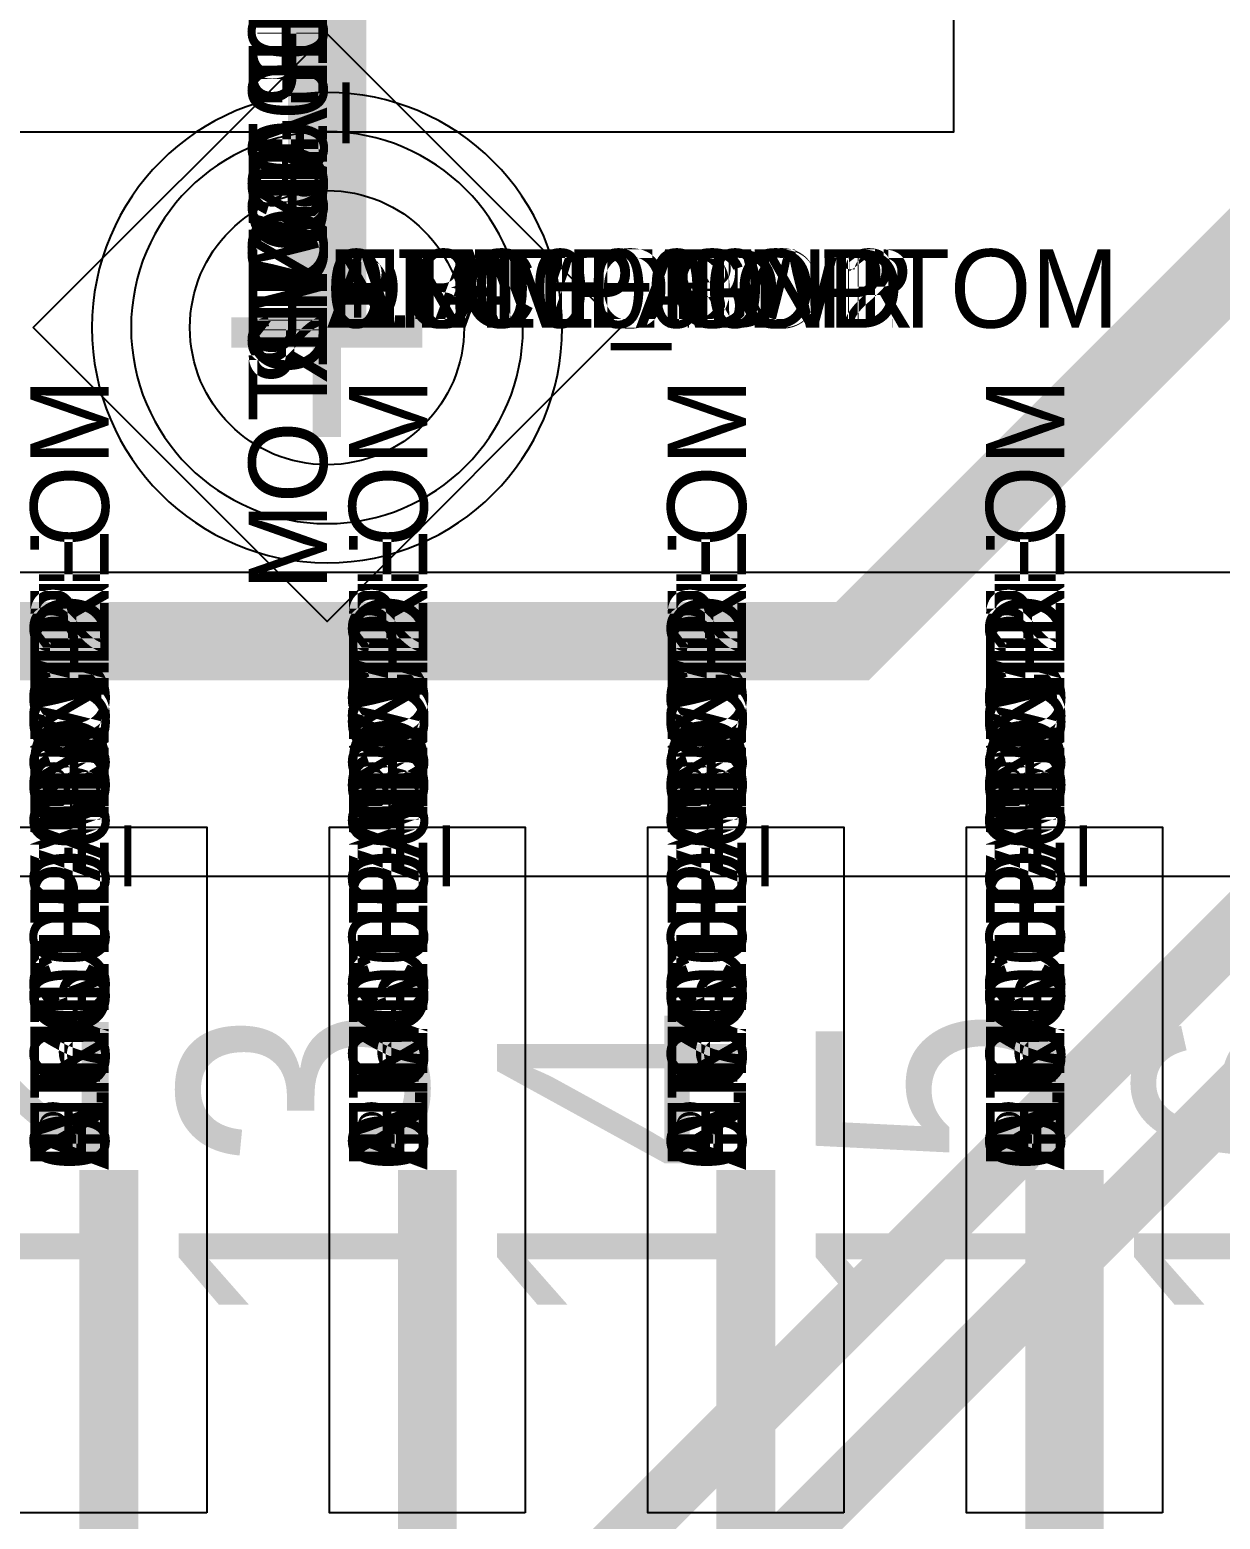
# Model space of a CAD drawing. Extents: x 0 to 323, y 0 to 320.
# Drawn here: x 21.041 to 24.08, y 70.709 to 74.51 of the extents above; entities that cross this region are included whole.
import ezdxf
from ezdxf.enums import TextEntityAlignment as Align

# ---------------------------------------------------------------- set-up
doc = ezdxf.new("R2010")
doc.units = 0
doc.header["$MEASUREMENT"] = 0
doc.layers.get('0').update_dxf_attribs({"linetype": 'CONTINUOUS'})
for name, color, linetype in [('CDN_FIGURES', 7, 'CONTINUOUS'), ('ETCH_BOTTOM', 7, 'CONTINUOUS'), ('ETCH_GND', 3, 'CONTINUOUS'), ('ETCH_INT1', 4, 'CONTINUOUS'), ('ETCH_INT2', 5, 'CONTINUOUS'), ('ETCH_PWR', 6, 'CONTINUOUS'), ('ETCH_TOP', 2, 'CONTINUOUS'), ('MANUFACTURING_NCLEGEND-1-6', 8, 'CONTINUOUS'), ('PACKAGE_GEOMETRY_ASSEMBLY_TOP', 11, 'CONTINUOUS'), ('PACKAGE_GEOMETRY_PIN_NUMBER', 9, 'CONTINUOUS')]:
    doc.layers.add(name, color=color, linetype=linetype)

# ---------------------------------------------------------------- blocks, each defined once
blk = doc.blocks.new('PAD_INFO')
for tag in ['SHAPE_TYPE', 'PAD_HEIGHT', 'PAD_LAYER', 'PAD_TYPE', 'PAD_WIDTH']:
    blk.add_attdef(tag, (0, 0), '', height=0.2)
at = {"flags": 2}
blk.add_attdef('CDN_TYPE', (0, 0), '', height=0.2, dxfattribs=at)
blk = doc.blocks.new('DRILL_INFO')
at = {"flags": 2}
blk.add_attdef('CDN_TYPE', (0, 0), '', height=0.2, dxfattribs=at)
for tag in ['FSHAPE', 'FCHAR', 'DRILL_HEIGHT', 'DIAMETER', 'PLATED', 'DRILL_WIDTH']:
    blk.add_attdef(tag, (0, 0), '', height=0.2)
blk = doc.blocks.new('VIA0700X0300')
at = {"layer": 'ETCH_BOTTOM'}
blk.add_circle((0, 0), 0.35, dxfattribs=at)
at = {"layer": 'ETCH_GND'}
blk.add_circle((0, 0), 0.35, dxfattribs=at)
at = {"layer": 'ETCH_INT1'}
blk.add_circle((0, 0), 0.35, dxfattribs=at)
at = {"layer": 'ETCH_INT2'}
blk.add_circle((0, 0), 0.35, dxfattribs=at)
at = {"layer": 'ETCH_PWR'}
blk.add_circle((0, 0), 0.35, dxfattribs=at)
at = {"layer": 'ETCH_TOP'}
blk.add_circle((0, 0), 0.35, dxfattribs=at)
ref = blk.add_blockref('PAD_INFO', (0, 0))
ref.add_attrib('PAD_LAYER', 'ETCH_TOP', (0, 0), dxfattribs={"height": 0.2})
ref.add_attrib('SHAPE_TYPE', 'NULL', (0, 0), dxfattribs={"height": 0.2})
ref.add_attrib('PAD_TYPE', 'ANTIPAD', (0, 0), dxfattribs={"height": 0.2})
ref.add_attrib('PAD_WIDTH', '0.000000', (0, 0), dxfattribs={"height": 0.2})
ref.add_attrib('PAD_HEIGHT', '0.000000', (0, 0), dxfattribs={"height": 0.2})
ref = blk.add_blockref('PAD_INFO', (0, 0))
ref.add_attrib('PAD_LAYER', 'ETCH_GND', (0, 0), dxfattribs={"height": 0.2})
ref.add_attrib('SHAPE_TYPE', 'NULL', (0, 0), dxfattribs={"height": 0.2})
ref.add_attrib('PAD_TYPE', 'ANTIPAD', (0, 0), dxfattribs={"height": 0.2})
ref.add_attrib('PAD_WIDTH', '0.000000', (0, 0), dxfattribs={"height": 0.2})
ref.add_attrib('PAD_HEIGHT', '0.000000', (0, 0), dxfattribs={"height": 0.2})
ref = blk.add_blockref('PAD_INFO', (0, 0))
ref.add_attrib('PAD_LAYER', 'ETCH_INT1', (0, 0), dxfattribs={"height": 0.2})
ref.add_attrib('SHAPE_TYPE', 'NULL', (0, 0), dxfattribs={"height": 0.2})
ref.add_attrib('PAD_TYPE', 'ANTIPAD', (0, 0), dxfattribs={"height": 0.2})
ref.add_attrib('PAD_WIDTH', '0.000000', (0, 0), dxfattribs={"height": 0.2})
ref.add_attrib('PAD_HEIGHT', '0.000000', (0, 0), dxfattribs={"height": 0.2})
ref = blk.add_blockref('PAD_INFO', (0, 0))
ref.add_attrib('PAD_LAYER', 'ETCH_INT2', (0, 0), dxfattribs={"height": 0.2})
ref.add_attrib('SHAPE_TYPE', 'NULL', (0, 0), dxfattribs={"height": 0.2})
ref.add_attrib('PAD_TYPE', 'ANTIPAD', (0, 0), dxfattribs={"height": 0.2})
ref.add_attrib('PAD_WIDTH', '0.000000', (0, 0), dxfattribs={"height": 0.2})
ref.add_attrib('PAD_HEIGHT', '0.000000', (0, 0), dxfattribs={"height": 0.2})
ref = blk.add_blockref('PAD_INFO', (0, 0))
ref.add_attrib('PAD_LAYER', 'ETCH_PWR', (0, 0), dxfattribs={"height": 0.2})
ref.add_attrib('SHAPE_TYPE', 'NULL', (0, 0), dxfattribs={"height": 0.2})
ref.add_attrib('PAD_TYPE', 'ANTIPAD', (0, 0), dxfattribs={"height": 0.2})
ref.add_attrib('PAD_WIDTH', '0.000000', (0, 0), dxfattribs={"height": 0.2})
ref.add_attrib('PAD_HEIGHT', '0.000000', (0, 0), dxfattribs={"height": 0.2})
ref = blk.add_blockref('PAD_INFO', (0, 0))
ref.add_attrib('PAD_LAYER', 'ETCH_BOTTOM', (0, 0), dxfattribs={"height": 0.2})
ref.add_attrib('SHAPE_TYPE', 'NULL', (0, 0), dxfattribs={"height": 0.2})
ref.add_attrib('PAD_TYPE', 'ANTIPAD', (0, 0), dxfattribs={"height": 0.2})
ref.add_attrib('PAD_WIDTH', '0.000000', (0, 0), dxfattribs={"height": 0.2})
ref.add_attrib('PAD_HEIGHT', '0.000000', (0, 0), dxfattribs={"height": 0.2})
ref = blk.add_blockref('PAD_INFO', (0, 0))
ref.add_attrib('PAD_LAYER', 'ETCH_TOP', (0, 0), dxfattribs={"height": 0.2})
ref.add_attrib('SHAPE_TYPE', 'NULL', (0, 0), dxfattribs={"height": 0.2})
ref.add_attrib('PAD_TYPE', 'THERMAL', (0, 0), dxfattribs={"height": 0.2})
ref.add_attrib('PAD_WIDTH', '0.000000', (0, 0), dxfattribs={"height": 0.2})
ref.add_attrib('PAD_HEIGHT', '0.000000', (0, 0), dxfattribs={"height": 0.2})
ref = blk.add_blockref('PAD_INFO', (0, 0))
ref.add_attrib('PAD_LAYER', 'ETCH_GND', (0, 0), dxfattribs={"height": 0.2})
ref.add_attrib('SHAPE_TYPE', 'NULL', (0, 0), dxfattribs={"height": 0.2})
ref.add_attrib('PAD_TYPE', 'THERMAL', (0, 0), dxfattribs={"height": 0.2})
ref.add_attrib('PAD_WIDTH', '0.000000', (0, 0), dxfattribs={"height": 0.2})
ref.add_attrib('PAD_HEIGHT', '0.000000', (0, 0), dxfattribs={"height": 0.2})
ref = blk.add_blockref('PAD_INFO', (0, 0))
ref.add_attrib('PAD_LAYER', 'ETCH_INT1', (0, 0), dxfattribs={"height": 0.2})
ref.add_attrib('SHAPE_TYPE', 'NULL', (0, 0), dxfattribs={"height": 0.2})
ref.add_attrib('PAD_TYPE', 'THERMAL', (0, 0), dxfattribs={"height": 0.2})
ref.add_attrib('PAD_WIDTH', '0.000000', (0, 0), dxfattribs={"height": 0.2})
ref.add_attrib('PAD_HEIGHT', '0.000000', (0, 0), dxfattribs={"height": 0.2})
ref = blk.add_blockref('PAD_INFO', (0, 0))
ref.add_attrib('PAD_LAYER', 'ETCH_INT2', (0, 0), dxfattribs={"height": 0.2})
ref.add_attrib('SHAPE_TYPE', 'NULL', (0, 0), dxfattribs={"height": 0.2})
ref.add_attrib('PAD_TYPE', 'THERMAL', (0, 0), dxfattribs={"height": 0.2})
ref.add_attrib('PAD_WIDTH', '0.000000', (0, 0), dxfattribs={"height": 0.2})
ref.add_attrib('PAD_HEIGHT', '0.000000', (0, 0), dxfattribs={"height": 0.2})
ref = blk.add_blockref('PAD_INFO', (0, 0))
ref.add_attrib('PAD_LAYER', 'ETCH_PWR', (0, 0), dxfattribs={"height": 0.2})
ref.add_attrib('SHAPE_TYPE', 'NULL', (0, 0), dxfattribs={"height": 0.2})
ref.add_attrib('PAD_TYPE', 'THERMAL', (0, 0), dxfattribs={"height": 0.2})
ref.add_attrib('PAD_WIDTH', '0.000000', (0, 0), dxfattribs={"height": 0.2})
ref.add_attrib('PAD_HEIGHT', '0.000000', (0, 0), dxfattribs={"height": 0.2})
ref = blk.add_blockref('PAD_INFO', (0, 0))
ref.add_attrib('PAD_LAYER', 'ETCH_BOTTOM', (0, 0), dxfattribs={"height": 0.2})
ref.add_attrib('SHAPE_TYPE', 'NULL', (0, 0), dxfattribs={"height": 0.2})
ref.add_attrib('PAD_TYPE', 'THERMAL', (0, 0), dxfattribs={"height": 0.2})
ref.add_attrib('PAD_WIDTH', '0.000000', (0, 0), dxfattribs={"height": 0.2})
ref.add_attrib('PAD_HEIGHT', '0.000000', (0, 0), dxfattribs={"height": 0.2})
ref = blk.add_blockref('PAD_INFO', (0, 0))
ref.add_attrib('PAD_LAYER', 'ETCH_TOP', (0, 0), dxfattribs={"height": 0.2})
ref.add_attrib('SHAPE_TYPE', 'CIRCLE', (0, 0), dxfattribs={"height": 0.2})
ref.add_attrib('PAD_TYPE', 'REGULAR', (0, 0), dxfattribs={"height": 0.2})
ref.add_attrib('PAD_WIDTH', '0.700000', (0, 0), dxfattribs={"height": 0.2})
ref.add_attrib('PAD_HEIGHT', '0.700000', (0, 0), dxfattribs={"height": 0.2})
ref = blk.add_blockref('PAD_INFO', (0, 0))
ref.add_attrib('PAD_LAYER', 'ETCH_GND', (0, 0), dxfattribs={"height": 0.2})
ref.add_attrib('SHAPE_TYPE', 'CIRCLE', (0, 0), dxfattribs={"height": 0.2})
ref.add_attrib('PAD_TYPE', 'REGULAR', (0, 0), dxfattribs={"height": 0.2})
ref.add_attrib('PAD_WIDTH', '0.700000', (0, 0), dxfattribs={"height": 0.2})
ref.add_attrib('PAD_HEIGHT', '0.700000', (0, 0), dxfattribs={"height": 0.2})
ref = blk.add_blockref('PAD_INFO', (0, 0))
ref.add_attrib('PAD_LAYER', 'ETCH_INT1', (0, 0), dxfattribs={"height": 0.2})
ref.add_attrib('SHAPE_TYPE', 'CIRCLE', (0, 0), dxfattribs={"height": 0.2})
ref.add_attrib('PAD_TYPE', 'REGULAR', (0, 0), dxfattribs={"height": 0.2})
ref.add_attrib('PAD_WIDTH', '0.700000', (0, 0), dxfattribs={"height": 0.2})
ref.add_attrib('PAD_HEIGHT', '0.700000', (0, 0), dxfattribs={"height": 0.2})
ref = blk.add_blockref('PAD_INFO', (0, 0))
ref.add_attrib('PAD_LAYER', 'ETCH_INT2', (0, 0), dxfattribs={"height": 0.2})
ref.add_attrib('SHAPE_TYPE', 'CIRCLE', (0, 0), dxfattribs={"height": 0.2})
ref.add_attrib('PAD_TYPE', 'REGULAR', (0, 0), dxfattribs={"height": 0.2})
ref.add_attrib('PAD_WIDTH', '0.700000', (0, 0), dxfattribs={"height": 0.2})
ref.add_attrib('PAD_HEIGHT', '0.700000', (0, 0), dxfattribs={"height": 0.2})
ref = blk.add_blockref('PAD_INFO', (0, 0))
ref.add_attrib('PAD_LAYER', 'ETCH_PWR', (0, 0), dxfattribs={"height": 0.2})
ref.add_attrib('SHAPE_TYPE', 'CIRCLE', (0, 0), dxfattribs={"height": 0.2})
ref.add_attrib('PAD_TYPE', 'REGULAR', (0, 0), dxfattribs={"height": 0.2})
ref.add_attrib('PAD_WIDTH', '0.700000', (0, 0), dxfattribs={"height": 0.2})
ref.add_attrib('PAD_HEIGHT', '0.700000', (0, 0), dxfattribs={"height": 0.2})
ref = blk.add_blockref('PAD_INFO', (0, 0))
ref.add_attrib('PAD_LAYER', 'ETCH_BOTTOM', (0, 0), dxfattribs={"height": 0.2})
ref.add_attrib('SHAPE_TYPE', 'CIRCLE', (0, 0), dxfattribs={"height": 0.2})
ref.add_attrib('PAD_TYPE', 'REGULAR', (0, 0), dxfattribs={"height": 0.2})
ref.add_attrib('PAD_WIDTH', '0.700000', (0, 0), dxfattribs={"height": 0.2})
ref.add_attrib('PAD_HEIGHT', '0.700000', (0, 0), dxfattribs={"height": 0.2})
ref = blk.add_blockref('DRILL_INFO', (0, 0))
ref.add_attrib('DIAMETER', '0.300000', (0, 0), dxfattribs={"height": 0.2})
ref.add_attrib('PLATED', 'PLATED', (0, 0), dxfattribs={"height": 0.2})
ref.add_attrib('FSHAPE', 'DIAMOND', (0, 0), dxfattribs={"height": 0.2})
ref.add_attrib('FCHAR', '+', (0, 0), dxfattribs={"height": 0.2})
ref.add_attrib('DRILL_WIDTH', '1.500000', (0, 0), dxfattribs={"height": 0.2})
ref.add_attrib('DRILL_HEIGHT', '1.500000', (0, 0), dxfattribs={"height": 0.2})
for tag in ['CDN_TYPE', 'PIN']:
    blk.add_attdef(tag, (0, 0), '', height=0.2)
at = {"flags": 2}
for tag in ['PSTKNAME', 'BBV']:
    blk.add_attdef(tag, (0, 0), '', height=0.2, dxfattribs=at)
blk = doc.blocks.new('FIGURE_DIAMOND')
at = {"layer": 'CDN_FIGURES'}
blk.add_lwpolyline([(-0.5, 0), (0, 0.5), (0.5, 0), (0, -0.5)], close=True, dxfattribs=at)
blk = doc.blocks.new('RC1750X0500TS')
at = {"layer": 'ETCH_TOP'}
blk.add_lwpolyline([(-0.875, -0.25), (-0.875, 0.25), (0.875, 0.25), (0.875, -0.25)], close=True, dxfattribs=at)
ref = blk.add_blockref('PAD_INFO', (0, 0))
ref.add_attrib('PAD_LAYER', 'ETCH_TOP', (0, 0), dxfattribs={"height": 0.2})
ref.add_attrib('SHAPE_TYPE', 'NULL', (0, 0), dxfattribs={"height": 0.2})
ref.add_attrib('PAD_TYPE', 'ANTIPAD', (0, 0), dxfattribs={"height": 0.2})
ref.add_attrib('PAD_WIDTH', '0.000000', (0, 0), dxfattribs={"height": 0.2})
ref.add_attrib('PAD_HEIGHT', '0.000000', (0, 0), dxfattribs={"height": 0.2})
ref = blk.add_blockref('PAD_INFO', (0, 0))
ref.add_attrib('PAD_LAYER', 'ETCH_GND', (0, 0), dxfattribs={"height": 0.2})
ref.add_attrib('SHAPE_TYPE', 'NULL', (0, 0), dxfattribs={"height": 0.2})
ref.add_attrib('PAD_TYPE', 'ANTIPAD', (0, 0), dxfattribs={"height": 0.2})
ref.add_attrib('PAD_WIDTH', '0.000000', (0, 0), dxfattribs={"height": 0.2})
ref.add_attrib('PAD_HEIGHT', '0.000000', (0, 0), dxfattribs={"height": 0.2})
ref = blk.add_blockref('PAD_INFO', (0, 0))
ref.add_attrib('PAD_LAYER', 'ETCH_INT1', (0, 0), dxfattribs={"height": 0.2})
ref.add_attrib('SHAPE_TYPE', 'NULL', (0, 0), dxfattribs={"height": 0.2})
ref.add_attrib('PAD_TYPE', 'ANTIPAD', (0, 0), dxfattribs={"height": 0.2})
ref.add_attrib('PAD_WIDTH', '0.000000', (0, 0), dxfattribs={"height": 0.2})
ref.add_attrib('PAD_HEIGHT', '0.000000', (0, 0), dxfattribs={"height": 0.2})
ref = blk.add_blockref('PAD_INFO', (0, 0))
ref.add_attrib('PAD_LAYER', 'ETCH_INT2', (0, 0), dxfattribs={"height": 0.2})
ref.add_attrib('SHAPE_TYPE', 'NULL', (0, 0), dxfattribs={"height": 0.2})
ref.add_attrib('PAD_TYPE', 'ANTIPAD', (0, 0), dxfattribs={"height": 0.2})
ref.add_attrib('PAD_WIDTH', '0.000000', (0, 0), dxfattribs={"height": 0.2})
ref.add_attrib('PAD_HEIGHT', '0.000000', (0, 0), dxfattribs={"height": 0.2})
ref = blk.add_blockref('PAD_INFO', (0, 0))
ref.add_attrib('PAD_LAYER', 'ETCH_PWR', (0, 0), dxfattribs={"height": 0.2})
ref.add_attrib('SHAPE_TYPE', 'NULL', (0, 0), dxfattribs={"height": 0.2})
ref.add_attrib('PAD_TYPE', 'ANTIPAD', (0, 0), dxfattribs={"height": 0.2})
ref.add_attrib('PAD_WIDTH', '0.000000', (0, 0), dxfattribs={"height": 0.2})
ref.add_attrib('PAD_HEIGHT', '0.000000', (0, 0), dxfattribs={"height": 0.2})
ref = blk.add_blockref('PAD_INFO', (0, 0))
ref.add_attrib('PAD_LAYER', 'ETCH_BOTTOM', (0, 0), dxfattribs={"height": 0.2})
ref.add_attrib('SHAPE_TYPE', 'NULL', (0, 0), dxfattribs={"height": 0.2})
ref.add_attrib('PAD_TYPE', 'ANTIPAD', (0, 0), dxfattribs={"height": 0.2})
ref.add_attrib('PAD_WIDTH', '0.000000', (0, 0), dxfattribs={"height": 0.2})
ref.add_attrib('PAD_HEIGHT', '0.000000', (0, 0), dxfattribs={"height": 0.2})
ref = blk.add_blockref('PAD_INFO', (0, 0))
ref.add_attrib('PAD_LAYER', 'ETCH_TOP', (0, 0), dxfattribs={"height": 0.2})
ref.add_attrib('SHAPE_TYPE', 'NULL', (0, 0), dxfattribs={"height": 0.2})
ref.add_attrib('PAD_TYPE', 'THERMAL', (0, 0), dxfattribs={"height": 0.2})
ref.add_attrib('PAD_WIDTH', '0.000000', (0, 0), dxfattribs={"height": 0.2})
ref.add_attrib('PAD_HEIGHT', '0.000000', (0, 0), dxfattribs={"height": 0.2})
ref = blk.add_blockref('PAD_INFO', (0, 0))
ref.add_attrib('PAD_LAYER', 'ETCH_GND', (0, 0), dxfattribs={"height": 0.2})
ref.add_attrib('SHAPE_TYPE', 'NULL', (0, 0), dxfattribs={"height": 0.2})
ref.add_attrib('PAD_TYPE', 'THERMAL', (0, 0), dxfattribs={"height": 0.2})
ref.add_attrib('PAD_WIDTH', '0.000000', (0, 0), dxfattribs={"height": 0.2})
ref.add_attrib('PAD_HEIGHT', '0.000000', (0, 0), dxfattribs={"height": 0.2})
ref = blk.add_blockref('PAD_INFO', (0, 0))
ref.add_attrib('PAD_LAYER', 'ETCH_INT1', (0, 0), dxfattribs={"height": 0.2})
ref.add_attrib('SHAPE_TYPE', 'NULL', (0, 0), dxfattribs={"height": 0.2})
ref.add_attrib('PAD_TYPE', 'THERMAL', (0, 0), dxfattribs={"height": 0.2})
ref.add_attrib('PAD_WIDTH', '0.000000', (0, 0), dxfattribs={"height": 0.2})
ref.add_attrib('PAD_HEIGHT', '0.000000', (0, 0), dxfattribs={"height": 0.2})
ref = blk.add_blockref('PAD_INFO', (0, 0))
ref.add_attrib('PAD_LAYER', 'ETCH_INT2', (0, 0), dxfattribs={"height": 0.2})
ref.add_attrib('SHAPE_TYPE', 'NULL', (0, 0), dxfattribs={"height": 0.2})
ref.add_attrib('PAD_TYPE', 'THERMAL', (0, 0), dxfattribs={"height": 0.2})
ref.add_attrib('PAD_WIDTH', '0.000000', (0, 0), dxfattribs={"height": 0.2})
ref.add_attrib('PAD_HEIGHT', '0.000000', (0, 0), dxfattribs={"height": 0.2})
ref = blk.add_blockref('PAD_INFO', (0, 0))
ref.add_attrib('PAD_LAYER', 'ETCH_PWR', (0, 0), dxfattribs={"height": 0.2})
ref.add_attrib('SHAPE_TYPE', 'NULL', (0, 0), dxfattribs={"height": 0.2})
ref.add_attrib('PAD_TYPE', 'THERMAL', (0, 0), dxfattribs={"height": 0.2})
ref.add_attrib('PAD_WIDTH', '0.000000', (0, 0), dxfattribs={"height": 0.2})
ref.add_attrib('PAD_HEIGHT', '0.000000', (0, 0), dxfattribs={"height": 0.2})
ref = blk.add_blockref('PAD_INFO', (0, 0))
ref.add_attrib('PAD_LAYER', 'ETCH_BOTTOM', (0, 0), dxfattribs={"height": 0.2})
ref.add_attrib('SHAPE_TYPE', 'NULL', (0, 0), dxfattribs={"height": 0.2})
ref.add_attrib('PAD_TYPE', 'THERMAL', (0, 0), dxfattribs={"height": 0.2})
ref.add_attrib('PAD_WIDTH', '0.000000', (0, 0), dxfattribs={"height": 0.2})
ref.add_attrib('PAD_HEIGHT', '0.000000', (0, 0), dxfattribs={"height": 0.2})
ref = blk.add_blockref('PAD_INFO', (0, 0))
ref.add_attrib('PAD_LAYER', 'ETCH_TOP', (0, 0), dxfattribs={"height": 0.2})
ref.add_attrib('SHAPE_TYPE', 'RECTANGLE', (0, 0), dxfattribs={"height": 0.2})
ref.add_attrib('PAD_TYPE', 'REGULAR', (0, 0), dxfattribs={"height": 0.2})
ref.add_attrib('PAD_WIDTH', '1.750000', (0, 0), dxfattribs={"height": 0.2})
ref.add_attrib('PAD_HEIGHT', '0.500000', (0, 0), dxfattribs={"height": 0.2})
ref = blk.add_blockref('PAD_INFO', (0, 0))
ref.add_attrib('PAD_LAYER', 'ETCH_GND', (0, 0), dxfattribs={"height": 0.2})
ref.add_attrib('SHAPE_TYPE', 'NULL', (0, 0), dxfattribs={"height": 0.2})
ref.add_attrib('PAD_TYPE', 'REGULAR', (0, 0), dxfattribs={"height": 0.2})
ref.add_attrib('PAD_WIDTH', '0.000000', (0, 0), dxfattribs={"height": 0.2})
ref.add_attrib('PAD_HEIGHT', '0.000000', (0, 0), dxfattribs={"height": 0.2})
ref = blk.add_blockref('PAD_INFO', (0, 0))
ref.add_attrib('PAD_LAYER', 'ETCH_INT1', (0, 0), dxfattribs={"height": 0.2})
ref.add_attrib('SHAPE_TYPE', 'NULL', (0, 0), dxfattribs={"height": 0.2})
ref.add_attrib('PAD_TYPE', 'REGULAR', (0, 0), dxfattribs={"height": 0.2})
ref.add_attrib('PAD_WIDTH', '0.000000', (0, 0), dxfattribs={"height": 0.2})
ref.add_attrib('PAD_HEIGHT', '0.000000', (0, 0), dxfattribs={"height": 0.2})
ref = blk.add_blockref('PAD_INFO', (0, 0))
ref.add_attrib('PAD_LAYER', 'ETCH_INT2', (0, 0), dxfattribs={"height": 0.2})
ref.add_attrib('SHAPE_TYPE', 'NULL', (0, 0), dxfattribs={"height": 0.2})
ref.add_attrib('PAD_TYPE', 'REGULAR', (0, 0), dxfattribs={"height": 0.2})
ref.add_attrib('PAD_WIDTH', '0.000000', (0, 0), dxfattribs={"height": 0.2})
ref.add_attrib('PAD_HEIGHT', '0.000000', (0, 0), dxfattribs={"height": 0.2})
ref = blk.add_blockref('PAD_INFO', (0, 0))
ref.add_attrib('PAD_LAYER', 'ETCH_PWR', (0, 0), dxfattribs={"height": 0.2})
ref.add_attrib('SHAPE_TYPE', 'NULL', (0, 0), dxfattribs={"height": 0.2})
ref.add_attrib('PAD_TYPE', 'REGULAR', (0, 0), dxfattribs={"height": 0.2})
ref.add_attrib('PAD_WIDTH', '0.000000', (0, 0), dxfattribs={"height": 0.2})
ref.add_attrib('PAD_HEIGHT', '0.000000', (0, 0), dxfattribs={"height": 0.2})
ref = blk.add_blockref('PAD_INFO', (0, 0))
ref.add_attrib('PAD_LAYER', 'ETCH_BOTTOM', (0, 0), dxfattribs={"height": 0.2})
ref.add_attrib('SHAPE_TYPE', 'NULL', (0, 0), dxfattribs={"height": 0.2})
ref.add_attrib('PAD_TYPE', 'REGULAR', (0, 0), dxfattribs={"height": 0.2})
ref.add_attrib('PAD_WIDTH', '0.000000', (0, 0), dxfattribs={"height": 0.2})
ref.add_attrib('PAD_HEIGHT', '0.000000', (0, 0), dxfattribs={"height": 0.2})
ref = blk.add_blockref('DRILL_INFO', (0, 0))
ref.add_attrib('DIAMETER', '0.000000', (0, 0), dxfattribs={"height": 0.2})
ref.add_attrib('PLATED', 'PLATED', (0, 0), dxfattribs={"height": 0.2})
ref.add_attrib('FSHAPE', 'NULL', (0, 0), dxfattribs={"height": 0.2})
ref.add_attrib('DRILL_WIDTH', '0.000000', (0, 0), dxfattribs={"height": 0.2})
ref.add_attrib('DRILL_HEIGHT', '0.000000', (0, 0), dxfattribs={"height": 0.2})
for tag in ['CDN_TYPE', 'PIN']:
    blk.add_attdef(tag, (0, 0), '', height=0.2)
at = {"flags": 2}
for tag in ['PSTKNAME', 'BBV']:
    blk.add_attdef(tag, (0, 0), '', height=0.2, dxfattribs=at)
blk = doc.blocks.new('F613')
at = {"layer": 'PACKAGE_GEOMETRY_ASSEMBLY_TOP'}
blk.add_lwpolyline([(0.75, -13.098), (14.75, -13.098), (14.75, 0.903), (0.75, 0.903)], close=True, dxfattribs=at)
at = {"layer": 'ETCH_TOP'}
for p in [(0, -8.943), (0, -9.756), (0, -10.569), (0, -11.382)]:
    blk.add_blockref('RC1750X0500TS', p, dxfattribs=at)
at = {"flags": 2}
for tag in ['SYMBOL_TYPE', 'CDN_TYPE', 'REFDES']:
    blk.add_attdef(tag, (0, 0), '', height=0.2, dxfattribs=at)
blk = doc.blocks.new('RC1700X3200TS_C1')
at = {"layer": 'ETCH_TOP'}
blk.add_lwpolyline([(0.85, 1.6), (0.85, -1.6), (-0.85, -1.6), (-0.85, 1.1), (-0.35, 1.6)], close=True, dxfattribs=at)
ref = blk.add_blockref('PAD_INFO', (0, 0))
ref.add_attrib('PAD_LAYER', 'ETCH_TOP', (0, 0), dxfattribs={"height": 0.2})
ref.add_attrib('SHAPE_TYPE', 'NULL', (0, 0), dxfattribs={"height": 0.2})
ref.add_attrib('PAD_TYPE', 'ANTIPAD', (0, 0), dxfattribs={"height": 0.2})
ref.add_attrib('PAD_WIDTH', '0.000000', (0, 0), dxfattribs={"height": 0.2})
ref.add_attrib('PAD_HEIGHT', '0.000000', (0, 0), dxfattribs={"height": 0.2})
ref = blk.add_blockref('PAD_INFO', (0, 0))
ref.add_attrib('PAD_LAYER', 'ETCH_GND', (0, 0), dxfattribs={"height": 0.2})
ref.add_attrib('SHAPE_TYPE', 'NULL', (0, 0), dxfattribs={"height": 0.2})
ref.add_attrib('PAD_TYPE', 'ANTIPAD', (0, 0), dxfattribs={"height": 0.2})
ref.add_attrib('PAD_WIDTH', '0.000000', (0, 0), dxfattribs={"height": 0.2})
ref.add_attrib('PAD_HEIGHT', '0.000000', (0, 0), dxfattribs={"height": 0.2})
ref = blk.add_blockref('PAD_INFO', (0, 0))
ref.add_attrib('PAD_LAYER', 'ETCH_INT1', (0, 0), dxfattribs={"height": 0.2})
ref.add_attrib('SHAPE_TYPE', 'NULL', (0, 0), dxfattribs={"height": 0.2})
ref.add_attrib('PAD_TYPE', 'ANTIPAD', (0, 0), dxfattribs={"height": 0.2})
ref.add_attrib('PAD_WIDTH', '0.000000', (0, 0), dxfattribs={"height": 0.2})
ref.add_attrib('PAD_HEIGHT', '0.000000', (0, 0), dxfattribs={"height": 0.2})
ref = blk.add_blockref('PAD_INFO', (0, 0))
ref.add_attrib('PAD_LAYER', 'ETCH_INT2', (0, 0), dxfattribs={"height": 0.2})
ref.add_attrib('SHAPE_TYPE', 'NULL', (0, 0), dxfattribs={"height": 0.2})
ref.add_attrib('PAD_TYPE', 'ANTIPAD', (0, 0), dxfattribs={"height": 0.2})
ref.add_attrib('PAD_WIDTH', '0.000000', (0, 0), dxfattribs={"height": 0.2})
ref.add_attrib('PAD_HEIGHT', '0.000000', (0, 0), dxfattribs={"height": 0.2})
ref = blk.add_blockref('PAD_INFO', (0, 0))
ref.add_attrib('PAD_LAYER', 'ETCH_PWR', (0, 0), dxfattribs={"height": 0.2})
ref.add_attrib('SHAPE_TYPE', 'NULL', (0, 0), dxfattribs={"height": 0.2})
ref.add_attrib('PAD_TYPE', 'ANTIPAD', (0, 0), dxfattribs={"height": 0.2})
ref.add_attrib('PAD_WIDTH', '0.000000', (0, 0), dxfattribs={"height": 0.2})
ref.add_attrib('PAD_HEIGHT', '0.000000', (0, 0), dxfattribs={"height": 0.2})
ref = blk.add_blockref('PAD_INFO', (0, 0))
ref.add_attrib('PAD_LAYER', 'ETCH_BOTTOM', (0, 0), dxfattribs={"height": 0.2})
ref.add_attrib('SHAPE_TYPE', 'NULL', (0, 0), dxfattribs={"height": 0.2})
ref.add_attrib('PAD_TYPE', 'ANTIPAD', (0, 0), dxfattribs={"height": 0.2})
ref.add_attrib('PAD_WIDTH', '0.000000', (0, 0), dxfattribs={"height": 0.2})
ref.add_attrib('PAD_HEIGHT', '0.000000', (0, 0), dxfattribs={"height": 0.2})
ref = blk.add_blockref('PAD_INFO', (0, 0))
ref.add_attrib('PAD_LAYER', 'ETCH_TOP', (0, 0), dxfattribs={"height": 0.2})
ref.add_attrib('SHAPE_TYPE', 'NULL', (0, 0), dxfattribs={"height": 0.2})
ref.add_attrib('PAD_TYPE', 'THERMAL', (0, 0), dxfattribs={"height": 0.2})
ref.add_attrib('PAD_WIDTH', '0.000000', (0, 0), dxfattribs={"height": 0.2})
ref.add_attrib('PAD_HEIGHT', '0.000000', (0, 0), dxfattribs={"height": 0.2})
ref = blk.add_blockref('PAD_INFO', (0, 0))
ref.add_attrib('PAD_LAYER', 'ETCH_GND', (0, 0), dxfattribs={"height": 0.2})
ref.add_attrib('SHAPE_TYPE', 'NULL', (0, 0), dxfattribs={"height": 0.2})
ref.add_attrib('PAD_TYPE', 'THERMAL', (0, 0), dxfattribs={"height": 0.2})
ref.add_attrib('PAD_WIDTH', '0.000000', (0, 0), dxfattribs={"height": 0.2})
ref.add_attrib('PAD_HEIGHT', '0.000000', (0, 0), dxfattribs={"height": 0.2})
ref = blk.add_blockref('PAD_INFO', (0, 0))
ref.add_attrib('PAD_LAYER', 'ETCH_INT1', (0, 0), dxfattribs={"height": 0.2})
ref.add_attrib('SHAPE_TYPE', 'NULL', (0, 0), dxfattribs={"height": 0.2})
ref.add_attrib('PAD_TYPE', 'THERMAL', (0, 0), dxfattribs={"height": 0.2})
ref.add_attrib('PAD_WIDTH', '0.000000', (0, 0), dxfattribs={"height": 0.2})
ref.add_attrib('PAD_HEIGHT', '0.000000', (0, 0), dxfattribs={"height": 0.2})
ref = blk.add_blockref('PAD_INFO', (0, 0))
ref.add_attrib('PAD_LAYER', 'ETCH_INT2', (0, 0), dxfattribs={"height": 0.2})
ref.add_attrib('SHAPE_TYPE', 'NULL', (0, 0), dxfattribs={"height": 0.2})
ref.add_attrib('PAD_TYPE', 'THERMAL', (0, 0), dxfattribs={"height": 0.2})
ref.add_attrib('PAD_WIDTH', '0.000000', (0, 0), dxfattribs={"height": 0.2})
ref.add_attrib('PAD_HEIGHT', '0.000000', (0, 0), dxfattribs={"height": 0.2})
ref = blk.add_blockref('PAD_INFO', (0, 0))
ref.add_attrib('PAD_LAYER', 'ETCH_PWR', (0, 0), dxfattribs={"height": 0.2})
ref.add_attrib('SHAPE_TYPE', 'NULL', (0, 0), dxfattribs={"height": 0.2})
ref.add_attrib('PAD_TYPE', 'THERMAL', (0, 0), dxfattribs={"height": 0.2})
ref.add_attrib('PAD_WIDTH', '0.000000', (0, 0), dxfattribs={"height": 0.2})
ref.add_attrib('PAD_HEIGHT', '0.000000', (0, 0), dxfattribs={"height": 0.2})
ref = blk.add_blockref('PAD_INFO', (0, 0))
ref.add_attrib('PAD_LAYER', 'ETCH_BOTTOM', (0, 0), dxfattribs={"height": 0.2})
ref.add_attrib('SHAPE_TYPE', 'NULL', (0, 0), dxfattribs={"height": 0.2})
ref.add_attrib('PAD_TYPE', 'THERMAL', (0, 0), dxfattribs={"height": 0.2})
ref.add_attrib('PAD_WIDTH', '0.000000', (0, 0), dxfattribs={"height": 0.2})
ref.add_attrib('PAD_HEIGHT', '0.000000', (0, 0), dxfattribs={"height": 0.2})
ref = blk.add_blockref('PAD_INFO', (0, 0))
ref.add_attrib('PAD_LAYER', 'ETCH_TOP', (0, 0), dxfattribs={"height": 0.2})
ref.add_attrib('SHAPE_TYPE', 'SHAPE', (0, 0), dxfattribs={"height": 0.2})
ref.add_attrib('PAD_TYPE', 'REGULAR', (0, 0), dxfattribs={"height": 0.2})
ref.add_attrib('PAD_WIDTH', '1.700000', (0, 0), dxfattribs={"height": 0.2})
ref.add_attrib('PAD_HEIGHT', '3.200000', (0, 0), dxfattribs={"height": 0.2})
ref = blk.add_blockref('PAD_INFO', (0, 0))
ref.add_attrib('PAD_LAYER', 'ETCH_GND', (0, 0), dxfattribs={"height": 0.2})
ref.add_attrib('SHAPE_TYPE', 'NULL', (0, 0), dxfattribs={"height": 0.2})
ref.add_attrib('PAD_TYPE', 'REGULAR', (0, 0), dxfattribs={"height": 0.2})
ref.add_attrib('PAD_WIDTH', '0.000000', (0, 0), dxfattribs={"height": 0.2})
ref.add_attrib('PAD_HEIGHT', '0.000000', (0, 0), dxfattribs={"height": 0.2})
ref = blk.add_blockref('PAD_INFO', (0, 0))
ref.add_attrib('PAD_LAYER', 'ETCH_INT1', (0, 0), dxfattribs={"height": 0.2})
ref.add_attrib('SHAPE_TYPE', 'NULL', (0, 0), dxfattribs={"height": 0.2})
ref.add_attrib('PAD_TYPE', 'REGULAR', (0, 0), dxfattribs={"height": 0.2})
ref.add_attrib('PAD_WIDTH', '0.000000', (0, 0), dxfattribs={"height": 0.2})
ref.add_attrib('PAD_HEIGHT', '0.000000', (0, 0), dxfattribs={"height": 0.2})
ref = blk.add_blockref('PAD_INFO', (0, 0))
ref.add_attrib('PAD_LAYER', 'ETCH_INT2', (0, 0), dxfattribs={"height": 0.2})
ref.add_attrib('SHAPE_TYPE', 'NULL', (0, 0), dxfattribs={"height": 0.2})
ref.add_attrib('PAD_TYPE', 'REGULAR', (0, 0), dxfattribs={"height": 0.2})
ref.add_attrib('PAD_WIDTH', '0.000000', (0, 0), dxfattribs={"height": 0.2})
ref.add_attrib('PAD_HEIGHT', '0.000000', (0, 0), dxfattribs={"height": 0.2})
ref = blk.add_blockref('PAD_INFO', (0, 0))
ref.add_attrib('PAD_LAYER', 'ETCH_PWR', (0, 0), dxfattribs={"height": 0.2})
ref.add_attrib('SHAPE_TYPE', 'NULL', (0, 0), dxfattribs={"height": 0.2})
ref.add_attrib('PAD_TYPE', 'REGULAR', (0, 0), dxfattribs={"height": 0.2})
ref.add_attrib('PAD_WIDTH', '0.000000', (0, 0), dxfattribs={"height": 0.2})
ref.add_attrib('PAD_HEIGHT', '0.000000', (0, 0), dxfattribs={"height": 0.2})
ref = blk.add_blockref('PAD_INFO', (0, 0))
ref.add_attrib('PAD_LAYER', 'ETCH_BOTTOM', (0, 0), dxfattribs={"height": 0.2})
ref.add_attrib('SHAPE_TYPE', 'NULL', (0, 0), dxfattribs={"height": 0.2})
ref.add_attrib('PAD_TYPE', 'REGULAR', (0, 0), dxfattribs={"height": 0.2})
ref.add_attrib('PAD_WIDTH', '0.000000', (0, 0), dxfattribs={"height": 0.2})
ref.add_attrib('PAD_HEIGHT', '0.000000', (0, 0), dxfattribs={"height": 0.2})
ref = blk.add_blockref('DRILL_INFO', (0, 0))
ref.add_attrib('DIAMETER', '0.000000', (0, 0), dxfattribs={"height": 0.2})
ref.add_attrib('PLATED', 'PLATED', (0, 0), dxfattribs={"height": 0.2})
ref.add_attrib('FSHAPE', 'NULL', (0, 0), dxfattribs={"height": 0.2})
ref.add_attrib('DRILL_WIDTH', '0.000000', (0, 0), dxfattribs={"height": 0.2})
ref.add_attrib('DRILL_HEIGHT', '0.000000', (0, 0), dxfattribs={"height": 0.2})
for tag in ['CDN_TYPE', 'PIN']:
    blk.add_attdef(tag, (0, 0), '', height=0.2)
at = {"flags": 2}
for tag in ['PSTKNAME', 'BBV']:
    blk.add_attdef(tag, (0, 0), '', height=0.2, dxfattribs=at)
blk = doc.blocks.new('F136')
at = {"layer": 'ETCH_TOP'}
ref = blk.add_blockref('RC1700X3200TS_C1', (0, 0), dxfattribs=at)
ref.add_attrib('CDN_TYPE', 'PIN', (0, 0), dxfattribs={"height": 0.2})
ref.add_attrib('PIN', '1', (0, 0), dxfattribs={"height": 0.2})
at = {"flags": 2}
for tag in ['SYMBOL_TYPE', 'CDN_TYPE', 'REFDES']:
    blk.add_attdef(tag, (0, 0), '', height=0.2, dxfattribs=at)

msp = doc.modelspace()

# ---------------------------------------------------------------- linework, layer by layer
at = {"layer": 'ETCH_BOTTOM'}
for points in [[(30.15, 79, 0.2, 0.2, 0), (29.1914, 79, 0.2, 0.2, 0), (23.1414, 72.95, 0.2, 0.2, 0), (20.95, 72.95, 0.2, 0.2, 0), (18, 70, 0.2, 0.2, 0)], [(89.35, 52.25, 0.15, 0.15, 0), (89.35, 53.1867, 0.15, 0.15, 0), (90.825, 54.6617, 0.15, 0.15, 0), (90.825, 59.8617, 0.15, 0.15, 0), (93.075, 62.1117, 0.15, 0.15, 0), (93.075, 62.5882, 0.15, 0.15, 0), (92.25, 63.4132, 0.15, 0.15, 0), (91.2841, 64.379, 0.15, 0.15, 0), (90.4618, 64.379, 0.15, 0.15, 0), (83.0158, 71.825, 0.15, 0.15, 0), (56.5383, 71.825, 0.15, 0.15, 0), (56.2883, 71.575, 0.15, 0.15, 0), (55.8117, 71.575, 0.15, 0.15, 0), (51.9617, 75.425, 0.15, 0.15, 0), (27.3254, 75.425, 0.15, 0.15, 0), (21.8074, 69.907, 0.15, 0.15, 0), (21.243, 69.907, 0.15, 0.15, 0)], [(21.8, 75.1, 0.2, 0.2, 0), (21.8, 73.75, 0.2, 0.2, 0)], [(65.7, 69.55, 0.15, 0.15, 0), (63.975, 71.275, 0.15, 0.15, 0), (55.6874, 71.275, 0.15, 0.15, 0), (53.7374, 73.225, 0.15, 0.15, 0), (42.7883, 73.225, 0.15, 0.15, 0), (42.6383, 73.075, 0.15, 0.15, 0), (39.9126, 73.075, 0.15, 0.15, 0), (39.6626, 73.325, 0.15, 0.15, 0), (25.6497, 73.325, 0.15, 0.15, 0), (21.7937, 69.469, 0.15, 0.15, 0), (21.6934, 69.469, 0.15, 0.15, 0), (21.5564, 69.332, 0.15, 0.15, 0), (21.0047, 69.332, 0.15, 0.15, 0), (20.5037, 69.833, 0.15, 0.15, 0), (19.617, 69.833, 0.15, 0.15, 0)]]:
    msp.add_lwpolyline(points, format="xyseb", dxfattribs=at)
at = {"layer": 'ETCH_GND'}
msp.add_lwpolyline([(22.3001, 73.75, 1), (21.2999, 73.75, 1)], format="xyb", close=True, dxfattribs=at)
at = {"layer": 'ETCH_INT1'}
msp.add_lwpolyline([(22.4001, 73.75, 1), (21.1999, 73.75, 1)], format="xyb", close=True, dxfattribs=at)
at = {"layer": 'ETCH_INT2'}
msp.add_lwpolyline([(22.3001, 73.75, 1), (21.2999, 73.75, 1)], format="xyb", close=True, dxfattribs=at)
at = {"layer": 'ETCH_TOP'}
for points in [[(12.1721, 73.1251), (12.1721, 75.2035), (12.2115, 75.2125, 0.474403), (12.5554, 75.9066, -0.546135), (12.6481, 76.0499, 0.987282), (12.6647, 77.0499, -0.507309), (12.572, 77.1847, 0.447415), (12.2115, 77.8375), (12.1721, 77.8465), (12.1721, 85.5749), (23.895, 85.5749, -0.668179), (23.9667, 85.4018), (22.8499, 84.285), (22.8499, 77.687), (24.6219, 75.915), (24.6219, 73.1251)], [(21.8, 74.2501, 1), (21.8, 73.2499, 1)]]:
    msp.add_lwpolyline(points, format="xyb", close=True, dxfattribs=at)
for points in [[(25.8, 68.35, 0.2, 0.2, 0), (24.872, 68.35, 0.2, 0.2, 0), (23.682, 69.54, 0.2, 0.2, 0), (23.682, 71.6, 0.2, 0.2, 0)], [(21.243, 71.6, 0.15, 0.15, 0), (21.243, 69.907, 0.15, 0.15, 0)], [(22.056, 71.6, 0.15, 0.15, 0), (22.056, 68.594, 0.15, 0.15, 0)], [(22.869, 71.6, 0.15, 0.15, 0), (22.869, 69.731, 0.15, 0.15, 0)]]:
    msp.add_lwpolyline(points, format="xyseb", dxfattribs=at)

# ---------------------------------------------------------------- block references
at = {"rotation": 90}
msp.add_blockref('F613', (12.3, 71.6), dxfattribs=at)
at = {"xscale": -1, "rotation": 90}
msp.add_blockref('F136', (21.8, 75.1), dxfattribs=at)
at = {"layer": 'ETCH_TOP'}
msp.add_blockref('VIA0700X0300', (21.8, 73.75), dxfattribs=at)
at = {"layer": 'MANUFACTURING_NCLEGEND-1-6', "xscale": 1.5, "yscale": 1.5}
msp.add_blockref('FIGURE_DIAMOND', (21.8, 73.75), dxfattribs=at)

# ---------------------------------------------------------------- texts
at = {"layer": 'MANUFACTURING_NCLEGEND-1-6'}
msp.add_text('+', height=0.75, dxfattribs=at).set_placement((21.8, 73.75), align=Align.MIDDLE_CENTER)
at = {"layer": 'PACKAGE_GEOMETRY_PIN_NUMBER', "width": 0.88}
for s, p in [('12', (21.243, 71.6)), ('13', (22.056, 71.6)), ('14', (22.869, 71.6)), ('15', (23.682, 71.6)), ('16', (24.495, 71.6))]:
    msp.add_text(s, height=0.635, rotation=90, dxfattribs=at).set_placement(p, align=Align.CENTER)

doc.saveas('drawing.dxf')
